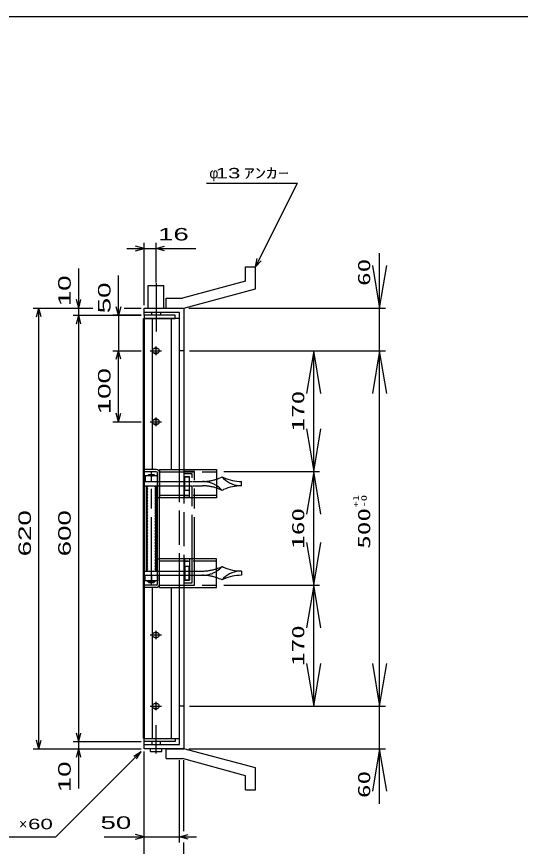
# Model space of a CAD drawing. Units: millimetres, scale not verified. Extents: x -1456 to 1389, y -1026 to 839.
# Drawn here: x -242 to 467, y -329 to 839 of the extents above; entities that cross this region are included whole.
import ezdxf
from ezdxf.enums import TextEntityAlignment as Align

# ---------------------------------------------------------------- set-up
doc = ezdxf.new("R2010")
doc.units = ezdxf.units.MM
doc.header["$LTSCALE"] = 8
for name, pattern in [('CHAIN', [18.5, 12, -1.5, 3.5, -1.5]), ('CHAIN_DOUBLE_DASH', [23.5, 12, -1.5, 3.5, -1.5, 3.5, -1.5]), ('DASHED', [7.5, 6, -1.5]), ('LONG_DASHED_DOTTED', [15.25, 12, -1.5, 0.25, -1.5])]:
    doc.linetypes.add(name, pattern=pattern)
for name, color, linetype, lineweight in [('0_2', 150, 'Continuous', 25), ('16', 3, 'Continuous', 25), ('17', 2, 'Continuous', 25), ('19', 6, 'Continuous', 25), ('22', 4, 'Continuous', 25)]:
    doc.layers.add(name, color=color, linetype=linetype, lineweight=lineweight)
doc.styles.add('ベクトル', font='')
doc.styles.add('ＭＳ ゴシック', font='')
doc.styles.get('ベクトル').set_extended_font_data('ベクトル')
doc.styles.get('ＭＳ ゴシック').set_extended_font_data('MS Gothic')

# ---------------------------------------------------------------- blocks, each defined once
blk = doc.blocks.new('open_arrow')
at = {"color": 0, "linetype": 'Continuous', "lineweight": -2}
blk.add_lwpolyline([(7.5, 1.25), (0, 0), (7.5, -1.25)], dxfattribs=at)

msp = doc.modelspace()

# ---------------------------------------------------------------- hatches: boundary and pattern name
at = {"layer": '17', "lineweight": 13}
h = msp.add_hatch(dxfattribs=at)
h.set_pattern_fill('USER', style=0, pattern_type=2)
h.set_pattern_definition([(135, (-130.002, 460.866), (-1.06066, -1.06066), [])])
h.paths.add_polyline_path([(-59.7, 58.5), (-59.7, 178.5), (-57.7, 178.5), (-57.7, 58.5)])
h = msp.add_hatch(dxfattribs=at)
h.set_pattern_fill('USER', style=0, pattern_type=2)
h.set_pattern_definition([(135, (-123.002, 460.866), (-1.06066, -1.06066), [])])
h.paths.add_polyline_path([(-47.7, 58.5), (-47.7, 178.5), (-45.7, 178.5), (-45.7, 58.5)])

# ---------------------------------------------------------------- linework, layer by layer
at = {"layer": '0_2'}
msp.add_line((-1379.2, 838.8), (1388.8, 838.8), dxfattribs=at)
at = {"layer": '16'}
for p, q in [((-63.7, -177), (-63.7, 414)), ((-63.7, 414), (-63, 414)), ((-19, 418.5), (-63, 418.5)), ((-63, 418.5), (-63, 414)), ((-63, 414), (-19, 414)), ((-63, 414), (-63, -177)), ((-13, 414), (-63, 414)), ((-51.5, 414), (-51.5, 201.5)), ((-24.5, 201.5), (-24.5, 414)), ((-19, 414), (-19, 418.5)), ((-13, 201.5), (-13, 414)), ((-46.5, 374.5), (-46.5, 362.5)), ((-54.5, 368.5), (-38.5, 368.5)), ((-44.5, 371.5), (-48.5, 371.5)), ((-48.5, 365.5), (-44.5, 365.5)), ((-44.5, 271.5), (-48.5, 271.5)), ((-46.5, 274.5), (-46.5, 262.5)), ((-54.5, 268.5), (-38.5, 268.5)), ((-48.5, 265.5), (-44.5, 265.5)), ((-51.5, 35.5), (-51.5, -177)), ((-24.5, -177), (-24.5, 35.5)), ((-13, -177), (-13, 35.5)), ((-54.5, -31.5), (-38.5, -31.5)), ((-44.5, -28.5), (-48.5, -28.5)), ((-48.5, -34.5), (-44.5, -34.5)), ((-46.5, -25.5), (-46.5, -37.5)), ((-46.5, -125.5), (-46.5, -137.5)), ((-54.5, -131.5), (-38.5, -131.5)), ((-44.5, -128.5), (-48.5, -128.5)), ((-48.5, -134.5), (-44.5, -134.5)), ((-63, -177), (-63.7, -177)), ((-63, -177), (-19, -177)), ((-63, -181.5), (-63, -177)), ((-63, -177), (-13, -177)), ((-19, -181.5), (-63, -181.5)), ((-19, -177), (-19, -181.5))]:
    msp.add_line(p, q, dxfattribs=at)
for centre, radius, start, end in [((-48.5, 368.5), 3, 90, 270), ((-46.5, 368.5), 4, 46.6, 133.4), ((-46.5, 368.5), 4, 226.6, 313.4), ((-44.5, 368.5), 3, 270, 90), ((-48.5, 268.5), 3, 90, 270), ((-46.5, 268.5), 4, 46.6, 133.4), ((-44.5, 268.5), 3, 270, 90), ((-46.5, 268.5), 4, 226.6, 313.4), ((-48.5, -31.5), 3, 90, 270), ((-46.5, -31.5), 4, 46.6, 133.4), ((-46.5, -31.5), 4, 226.6, 313.4), ((-44.5, -31.5), 3, 270, 90), ((-46.5, -131.5), 4, 46.6, 133.4), ((-48.5, -131.5), 3, 90, 270), ((-46.5, -131.5), 4, 226.6, 313.4), ((-44.5, -131.5), 3, 270, 90)]:
    msp.add_arc(centre, radius, start, end, dxfattribs=at)
at = {"layer": '17', "color": 3}
for p, q in [((-45.8, 201.5), (-63, 201.5)), ((-63, 198.3), (-63, 201.5)), ((-41, 201.5), (-41, 161.5)), ((-41, 201.5), (39, 201.5)), ((39, 201.5), (39, 161.5)), ((-45.8, 198.3), (-63, 198.3)), ((-44.2, 40.3), (-44.2, 196.7)), ((-41, 40.3), (-41, 196.7)), ((-6, 191.5), (1, 191.5)), ((-6, 161.5), (-6, 191.5)), ((1, 161.5), (1, 191.5)), ((-6, 164.7), (1, 164.7)), ((-41, 161.5), (-44.2, 161.5)), ((39, 161.5), (-41, 161.5)), ((-44.2, 75.5), (-41, 75.5)), ((-41, 35.5), (-41, 75.5)), ((39, 75.5), (-41, 75.5)), ((-6, 75.5), (-6, 45.5)), ((-6, 72.3), (1, 72.3)), ((1, 75.5), (1, 45.5)), ((39, 35.5), (39, 75.5)), ((-45.8, 38.7), (-63, 38.7)), ((-63, 38.7), (-63, 35.5)), ((-45.8, 35.5), (-63, 35.5)), ((-41, 35.5), (39, 35.5)), ((-6, 45.5), (1, 45.5))]:
    msp.add_line(p, q, dxfattribs=at)
at = {"layer": '17', "color": 171, "linetype": 'DASHED'}
for p, q in [((-13, 35.5), (-13, 201.5)), ((-7, 201.5), (-7, 35.5))]:
    msp.add_line(p, q, dxfattribs=at)
at = {"layer": '17'}
for p, q in [((-44.2, 192.5), (-61.2, 192.5)), ((-61.2, 192.5), (-61.2, 184.5)), ((-57.7, 193), (-56.2, 194.5)), ((-57.7, 192.5), (-57.7, 193)), ((-57.7, 193), (-47.7, 193)), ((-56.888, 192.5), (-56.888, 193.812)), ((-56.2, 194.5), (-49.2, 194.5)), ((-52.7, 184.5), (-52.7, 191.605)), ((-47.7, 193), (-49.2, 194.5)), ((-48.512, 192.5), (-48.512, 193.812)), ((-47.7, 192.5), (-47.7, 193)), ((-44.2, 184.5), (-44.2, 192.5)), ((-5.5, 172), (-5.5, 191)), ((-5.5, 191), (0.5, 191)), ((0.5, 191), (0.5, 172)), ((-62.7, 184.5), (-62.7, 178.5)), ((-62.7, 184.5), (-44.2, 184.5)), ((-62.7, 178.5), (-44.2, 178.5)), ((-61.2, 184.5), (-44.2, 184.5)), ((-58.7, 58.5), (-58.7, 178.5)), ((-46.7, 178.5), (-46.7, 58.5)), ((74.3, 178.56), (74.3, 184.5)), ((0.5, 172), (-5.5, 172)), ((-62.7, 52.5), (-62.7, 58.5)), ((-62.7, 58.5), (-44.2, 58.5)), ((0.5, 65), (-5.5, 65)), ((-5.5, 65), (-5.5, 46)), ((0.5, 46), (0.5, 65)), ((74.3, 58.44), (74.3, 52.5)), ((-62.7, 52.5), (-44.2, 52.5)), ((-61.2, 44.5), (-61.2, 52.5)), ((-61.2, 52.5), (-44.2, 52.5)), ((-52.7, 52.5), (-52.7, 45.395)), ((-44.2, 52.5), (-44.2, 44.5)), ((-44.2, 44.5), (-61.2, 44.5)), ((-57.7, 44.5), (-57.7, 44)), ((-57.7, 44), (-47.7, 44)), ((-57.7, 44), (-56.2, 42.5)), ((-56.888, 44.5), (-56.888, 43.188)), ((-56.2, 42.5), (-49.2, 42.5)), ((-47.7, 44), (-49.2, 42.5)), ((-48.512, 44.5), (-48.512, 43.188)), ((-47.7, 44.5), (-47.7, 44)), ((-5.5, 46), (0.5, 46))]:
    msp.add_line(p, q, dxfattribs=at)
at = {"layer": '17', "color": 33, "linetype": 'CHAIN'}
msp.add_line((-52.7, 38.346), (-52.7, 197.753), dxfattribs=at)
at = {"layer": '17', "color": 3, "linetype": 'DASHED'}
for p, q in [((-41, 198.3), (39, 198.3)), ((-1, 164.7), (-41, 164.7)), ((39, 164.7), (6, 164.7)), ((-1, 72.3), (-41, 72.3)), ((39, 72.3), (6, 72.3)), ((-41, 38.7), (39, 38.7))]:
    msp.add_line(p, q, dxfattribs=at)
at = {"layer": '17', "color": 7}
for p, q in [((-59.7, 58.5), (-59.7, 178.5)), ((-45.7, 178.5), (-45.7, 58.5))]:
    msp.add_line(p, q, dxfattribs=at)
at = {"layer": '17', "linetype": 'DASHED'}
for p, q in [((-43.115, 184.5), (5.5, 184.5)), ((-43.115, 178.5), (5.5, 178.5)), ((5.5, 184.5), (19.3, 184.5)), ((5.5, 178.5), (19.3, 178.5)), ((-43.115, 58.5), (5.5, 58.5)), ((5.5, 58.5), (19.3, 58.5)), ((-43.115, 52.5), (5.5, 52.5)), ((5.5, 52.5), (19.3, 52.5))]:
    msp.add_line(p, q, dxfattribs=at)
at = {"layer": '17', "color": 3}
for centre, radius, start, end in [((-45.8, 196.7), 4.8, 0, 90), ((-45.8, 196.7), 1.6, 0, 90), ((-45.8, 40.3), 4.8, 270, 0), ((-45.8, 40.3), 1.6, 270, 0)]:
    msp.add_arc(centre, radius, start, end, dxfattribs=at)
at = {"layer": '17'}
for centre, radius, start, end in [((-56.95, 182.055), 10.453, 66.00934, 113.99066), ((-48.45, 182.055), 10.453, 66.00934, 113.99066), ((19.3, 245.923), 61.423, 288.70686, 296.59714), ((74.3, 215), 36.5, 221.11209, 226.11997), ((74.3, 245.923), 61.423, 243.40286, 245.67592), ((74.3, 245.923), 61.423, 245.67592, 270), ((74.3, 215), 36.5, 226.11997, 270), ((19.3, 148), 36.5, 41.11209, 57.33501), ((19.3, 117.077), 61.423, 63.40286, 71.29314), ((74.3, 117.077), 61.423, 90, 114.32408), ((74.3, 117.077), 61.423, 114.32408, 116.59714), ((19.3, 89), 36.5, 302.66499, 318.88791), ((19.3, 119.923), 61.423, 288.70686, 296.59714), ((74.3, 119.923), 61.423, 245.67592, 270), ((74.3, 22), 36.5, 90, 133.88003), ((19.3, -8.923), 61.423, 63.40286, 71.29314), ((74.3, 22), 36.5, 133.88003, 138.88791), ((74.3, -8.923), 61.423, 114.32408, 116.59714), ((74.3, -8.923), 61.423, 90, 114.32408), ((-56.95, 54.945), 10.453, 246.00934, 293.99066), ((-48.45, 54.945), 10.453, 246.00934, 293.99066)]:
    msp.add_arc(centre, radius, start, end, dxfattribs=at)
at = {"layer": '17', "linetype": 'DASHED'}
for centre, radius, start, end in [((19.3, 245.923), 61.423, 270, 288.70686), ((19.3, 148), 36.5, 57.33501, 90), ((19.3, 117.077), 61.423, 71.29314, 90), ((19.3, 119.923), 61.423, 270, 288.70686), ((74.3, 119.923), 61.423, 243.40286, 245.67592), ((19.3, 89), 36.5, 270, 302.66499), ((19.3, -8.923), 61.423, 71.29314, 90)]:
    msp.add_arc(centre, radius, start, end, dxfattribs=at)
at = {"layer": '19'}
for p, q in [((80, 486.5), (94, 486.5)), ((80, 466.5), (80, 486.5)), ((94, 455.5), (94, 486.5)), ((-57, 428.5), (-57, 460.5)), ((-57, 460.5), (-35, 460.5)), ((-35, 428.5), (-35, 460.5)), ((80, 466.5), (-9, 442.5)), ((-7, 428.5), (94, 455.5)), ((-32, 442.5), (-9, 442.5)), ((-32, 428.5), (-32, 442.5)), ((-63, 418.5), (-63, 428.5)), ((-63, 428.5), (-8, 428.5)), ((-13, 422.5), (-63, 422.5)), ((-52, 418.5), (-52, 422.5)), ((-40, 422.5), (-40, 418.5)), ((-32, 428.5), (-7, 428.5)), ((-13, 201.5), (-13, 422.5)), ((-8, 428.5), (-7, 427.5)), ((-7, 427.5), (-7, 201.5)), ((-7, 368.5), (-13, 368.5)), ((-13, -185.5), (-13, 35.5)), ((-7, 35.5), (-7, -190.5)), ((-7, -131.5), (-13, -131.5)), ((-63, -191.5), (-63, -181.5)), ((-63, -185.5), (-13, -185.5)), ((-52, -181.5), (-52, -185.5)), ((-40, -185.5), (-40, -181.5)), ((-8, -191.5), (-63, -191.5)), ((-54, -195.5), (-54, -191.5)), ((-54, -195.5), (-38, -195.5)), ((-38, -195.5), (-38, -191.5)), ((-32, -191.5), (-7, -191.5)), ((-32, -205.5), (-32, -191.5)), ((-7, -190.5), (-8, -191.5)), ((94, -218.5), (-7, -191.5)), ((-32, -205.5), (-9, -205.5)), ((80, -229.5), (-9, -205.5)), ((94, -249.5), (94, -218.5)), ((80, -249.5), (80, -229.5)), ((80, -249.5), (94, -249.5))]:
    msp.add_line(p, q, dxfattribs=at)
at = {"layer": '19', "linetype": 'LONG_DASHED_DOTTED'}
for p, q in [((-46, 463.5), (-46, 395.5)), ((-46, -198.5), (-46, -158.5))]:
    msp.add_line(p, q, dxfattribs=at)
at = {"layer": '19', "linetype": 'CHAIN_DOUBLE_DASH'}
for p, q in [((8, 198.5), (-7, 198.5)), ((4.8, 195.3), (-7, 195.3)), ((4.8, 41.7), (4.8, 195.3)), ((8, 38.5), (8, 198.5)), ((-7, 41.7), (4.8, 41.7)), ((-7, 38.5), (8, 38.5))]:
    msp.add_line(p, q, dxfattribs=at)
at = {"layer": '22'}
for p, q in [((25, 604.5), (153, 604.5)), ((94, 486.5), (153, 604.5)), ((-63, 512.5), (-75, 515.7)), ((-63, 432.5), (-63, 520.5)), ((-46, 464.496), (-46, 520.5)), ((-46, 512.5), (-34, 515.7)), ((-87, 512.5), (-63, 512.5)), ((-75, 509.3), (-63, 512.5)), ((-63, 512.5), (-46, 512.5)), ((-34, 509.3), (-46, 512.5)), ((-46, 512.5), (10, 512.5)), ((268.736, 368.5), (268.736, 506.082)), ((94, 486.5), (96.4, 498.18)), ((94, 486.5), (102, 495.3)), ((-155, 428.5), (-155, 484.5)), ((-99, 418.5), (-99, 474.5)), ((-155, 428.5), (-158.2, 440.5)), ((-155, 428.5), (-151.8, 440.5)), ((-219, 428.5), (-135, 428.5)), ((-214.2, 416.5), (-211, 428.5)), ((-207.8, 416.5), (-211, 428.5)), ((-211, -191.5), (-211, 428.5)), ((-163, 428.5), (-135, 428.5)), ((-155, 418.5), (-155, 428.5)), ((-99, 418.5), (-102.2, 430.5)), ((-95.8, 430.5), (-99, 418.5)), ((-91, 428.5), (-67, 428.5)), ((-91, 428.5), (-67, 428.5)), ((0, 428.5), (276.736, 428.5)), ((-163, 418.5), (-67, 418.5)), ((-158.2, 406.5), (-155, 418.5)), ((-151.8, 406.5), (-155, 418.5)), ((-155, -181.5), (-155, 418.5)), ((-67, 418.5), (-107, 418.5)), ((-99, 418.5), (-99, 368.5)), ((-107, 368.5), (-67, 368.5)), ((-102.2, 356.5), (-99, 368.5)), ((-95.8, 356.5), (-99, 368.5)), ((-99, 268.5), (-99, 368.5)), ((1, 368.5), (183.914, 368.5)), ((9, 368.5), (276.736, 368.5)), ((9, 368.5), (276.736, 368.5)), ((175.914, 198.5), (175.914, 368.5)), ((268.736, -131.5), (268.736, 368.5)), ((-99, 268.5), (-102.2, 280.5)), ((-99, 268.5), (-95.8, 280.5)), ((-107, 268.5), (-67, 268.5)), ((49.381, 198.5), (183.914, 198.5)), ((49.381, 198.5), (183.914, 198.5)), ((175.914, 38.5), (175.914, 198.5)), ((49.169, 38.5), (183.914, 38.5)), ((49.169, 38.5), (183.914, 38.5)), ((175.914, -131.5), (175.914, 38.5)), ((1, -131.5), (183.914, -131.5)), ((9, -131.5), (276.736, -131.5)), ((9, -131.5), (276.736, -131.5)), ((268.736, -269.082), (268.736, -131.5)), ((-155, -181.5), (-158.2, -169.5)), ((-155, -181.5), (-151.8, -169.5)), ((-211, -191.5), (-214.2, -179.5)), ((-211, -191.5), (-207.8, -179.5)), ((-163, -181.5), (-67, -181.5)), ((-155, -191.5), (-155, -181.5)), ((-219, -191.5), (-67, -191.5)), ((-187, -315.5), (-67, -195.5)), ((-163, -191.5), (-67, -191.5)), ((-158.2, -203.5), (-155, -191.5)), ((-151.8, -203.5), (-155, -191.5)), ((-155, -247.5), (-155, -191.5)), ((-77.4, -201.9), (-67, -195.5)), ((-73.4, -205.9), (-67, -195.5)), ((-63, -323.5), (-63, -195.5)), ((-63, -379.5), (-63, -195.5)), ((0, -191.5), (276.736, -191.5)), ((-13, -323.5), (-13, -207.704)), ((-7, -307.5), (-7, -207.704)), ((-63, -315.5), (-75, -312.3)), ((-13, -315.5), (-1, -312.3)), ((-347, -315.5), (-187, -315.5)), ((-119, -315.5), (-63, -315.5)), ((-75, -318.7), (-63, -315.5)), ((-63, -315.5), (-13, -315.5)), ((-1, -318.7), (-13, -315.5)), ((-13, -315.5), (11, -315.5)), ((-7, -379.5), (-7, -323.5))]:
    msp.add_line(p, q, dxfattribs=at)

# ---------------------------------------------------------------- block references
at = {"layer": '22', "xscale": 8, "yscale": 8}
for p, rotation in [((268.736, 428.5), 90), ((175.914, 368.5), 270), ((268.736, 368.5), 270), ((175.914, 198.5), 90), ((175.914, 198.5), 270), ((175.914, 38.5), 90), ((175.914, 38.5), 270), ((175.914, -131.5), 90), ((268.736, -131.5), 90), ((268.736, -191.5), 270)]:
    msp.add_blockref('open_arrow', p, dxfattribs=dict(at, rotation=rotation))

# ---------------------------------------------------------------- texts
at = {"layer": '22', "color": 2, "style": 'ベクトル'}
for s, p in [('φ', (29, 618.5)), ('×', (-239, -297.5))]:
    msp.add_text(s, height=14.66, dxfattribs=at).set_placement(p, align=Align.MIDDLE_LEFT)
for s, height, width, p in [(' 13 ', 14.66, 1.6, (29, 618.5)), ('ｱﾝｶｰ', 14.66, 1.6, (77, 618.5)), (' 16 ', 17.6, 1.65, (-54, 532.5)), (' 60 ', 14.66, 1.6, (-235, -297.5)), (' 50 ', 17.6, 1.65, (-135, -295.5))]:
    msp.add_text(s, height=height, dxfattribs=dict(at, width=width)).set_placement(p, align=Align.MIDDLE_LEFT)
at = {"layer": '22', "style": 'ＭＳ ゴシック', "width": 1.6}
msp.add_text('60', height=17.6, rotation=90, dxfattribs=at).set_placement((260.736, 459.682), align=Align.BOTTOM_LEFT)
at = {"layer": '22', "color": 2, "style": 'ベクトル', "width": 1.65}
for s, p in [(' 10 ', (-175, 420.5)), (' 50 ', (-119, 410.5)), (' 100 ', (-119, 268.5)), (' 620 ', (-231, 68.5)), (' 600 ', (-175, 68.5)), (' 10 ', (-175, -263.5))]:
    msp.add_text(s, height=17.6, rotation=90, dxfattribs=at).set_placement(p, align=Align.MIDDLE_LEFT)
at = {"layer": '22', "style": 'ＭＳ ゴシック', "width": 1.6}
for s, p in [('170', (167.914, 283.5)), ('160', (167.914, 118.5)), ('500', (260.736, 118.5)), ('170', (167.914, -46.5))]:
    msp.add_text(s, height=17.6, rotation=90, dxfattribs=at).set_placement(p, align=Align.BOTTOM_CENTER)
at = {"layer": '22', "color": 2, "style": 'ＭＳ ゴシック', "width": 1.6}
for s, p in [('+1', (235.381, 156.752)), ('-0', (246.648, 156.752))]:
    msp.add_text(s, height=8.065, rotation=90, dxfattribs=at).set_placement(p, align=Align.MIDDLE_CENTER)
at = {"layer": '22', "style": 'ＭＳ ゴシック', "width": 1.6}
msp.add_text('60', height=17.6, rotation=90, dxfattribs=at).set_placement((260.736, -222.682), align=Align.BOTTOM_RIGHT)

doc.saveas('drawing.dxf')
